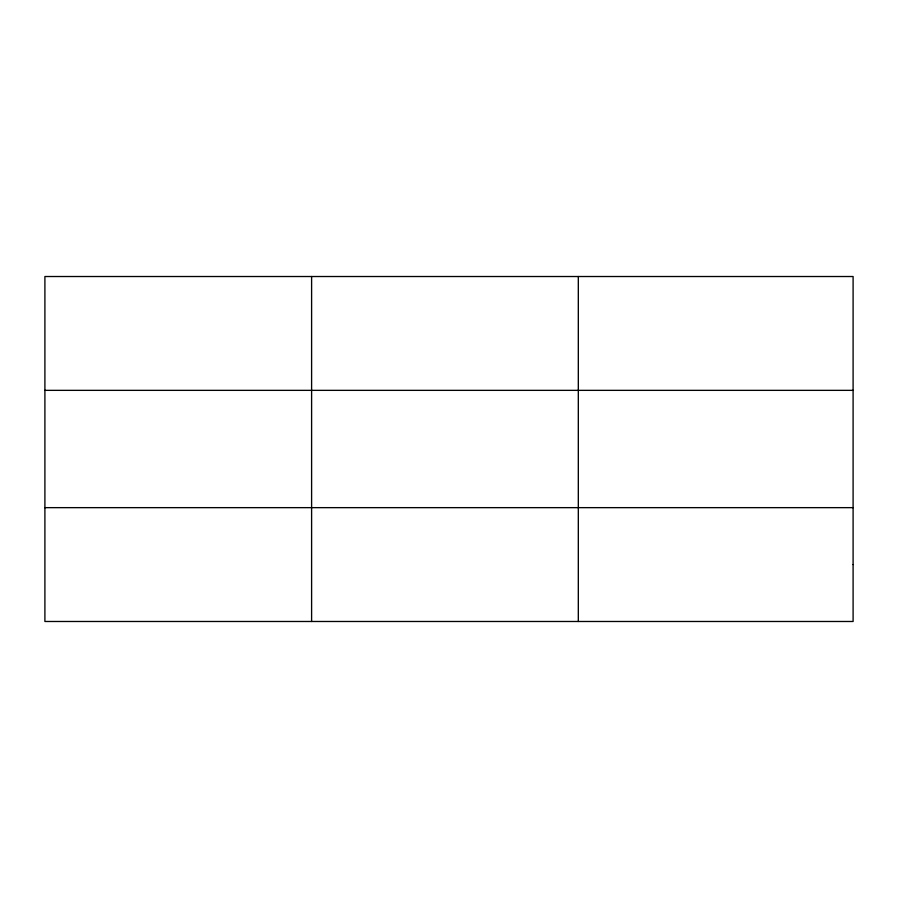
<?xml version="1.0" encoding="UTF-8"?>
<svg xmlns="http://www.w3.org/2000/svg" width="898" height="898" viewBox="0 0 898 898"><rect width="100%" height="100%" fill="white"/><g stroke="black" fill="none" stroke-linecap="round" stroke-linejoin="round"><path stroke-width="1.35" d="M311.606 276.517L311.606 621.483M578.312 276.517L578.312 621.483M44.9 390.349L853.1 390.349M44.9 507.651L853.1 507.651M853.1 564.561L853.1 621.483L44.9 621.483L44.9 276.517L853.1 276.517L853.1 564.561"/></g></svg>
